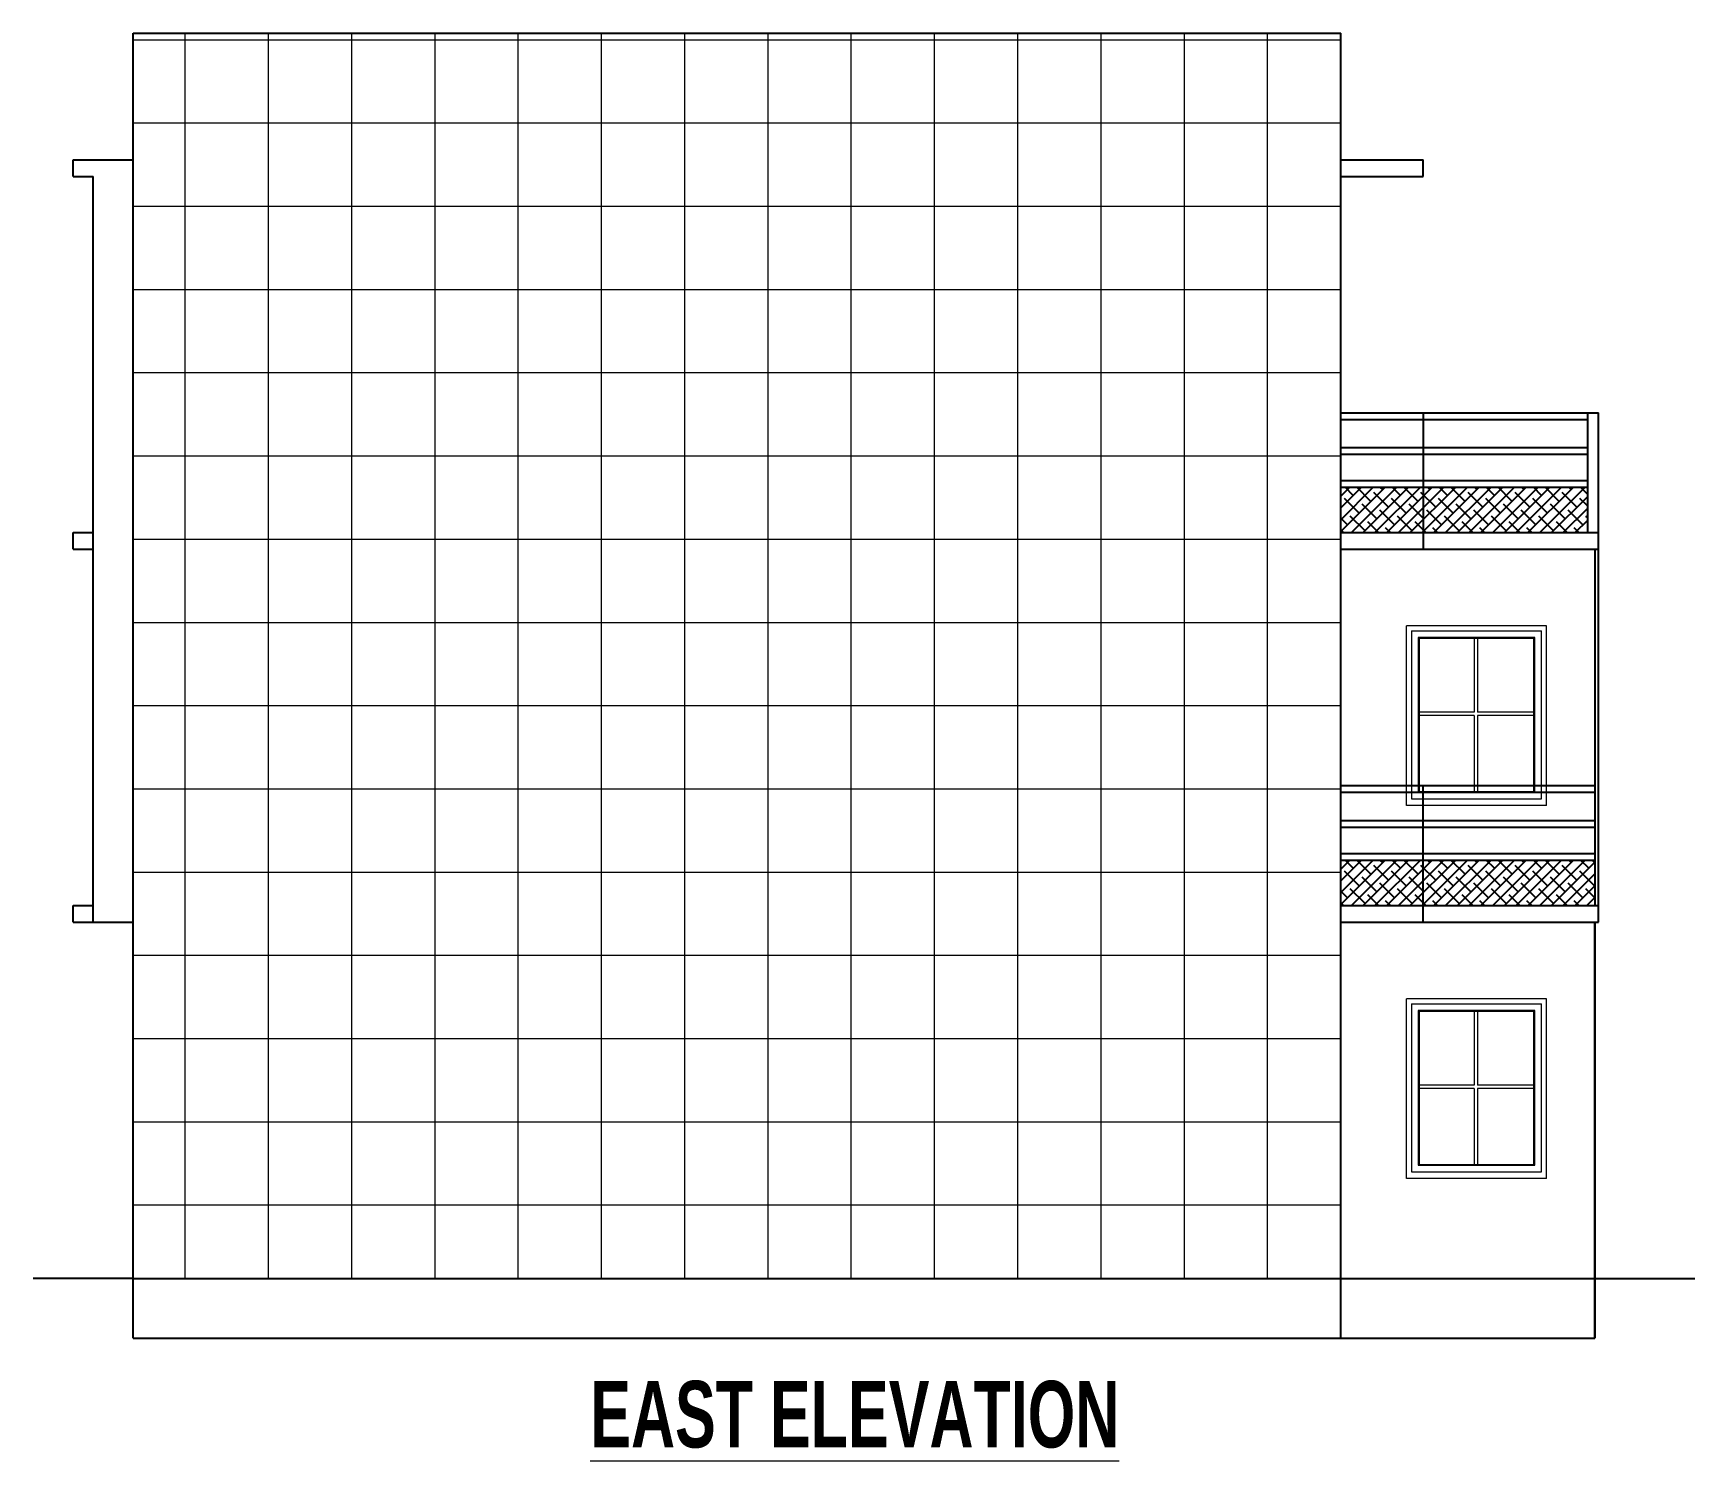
# Model space of a CAD drawing. Header units: inches. Extents: x -10117506 to -5032697, y -6529230 to -3254494.
# Drawn here: x -5047247 to -5046748.1, y -3258759 to -3258330.2 of the extents above; entities that cross this region are included whole.
import ezdxf

# ---------------------------------------------------------------- set-up
doc = ezdxf.new("R2010")
doc.units = ezdxf.units.IN
doc.header["$LTSCALE"] = 2
doc.header["$MEASUREMENT"] = 0
doc.linetypes.add('ACAD_ISO02W100', pattern=[15, 12, -3])
doc.layers.get('0').update_dxf_attribs({"linetype": 'CONTINUOUS'})
for name, color, linetype, lineweight in [('HATCH', 60, 'ACAD_ISO02W100', 13), ('Text-100.w', 254, 'CONTINUOUS', 9), ('window', 4, 'CONTINUOUS', 13)]:
    doc.layers.add(name, color=color, linetype=linetype, lineweight=lineweight)
doc.styles.add('Arial', font='arial.ttf', dxfattribs={"width": 0.8, "height": 12})

msp = doc.modelspace()

# ---------------------------------------------------------------- hatches: boundary and pattern name
at = {"ltscale": 0.5}
h = msp.add_hatch(dxfattribs=at)
h.set_pattern_fill('ANSI38', color=256, scale=20, style=0)
h.set_pattern_definition([(45, (7548.6511, 6129.8654), (-1.767766953, 1.767766953), []), (135, (7548.6511, 6129.8654), (-5.3033008589, 1.767766953), [6.25, -3.75])])
h.paths.add_polyline_path([(-5046829.65, -3258466.53), (-5046854.38, -3258466.53), (-5046854.38, -3258480.17), (-5046829.65, -3258480.17)])
h.paths.add_polyline_path([(-5046780.22, -3258480.17), (-5046780.22, -3258466.53), (-5046829.65, -3258466.53), (-5046829.65, -3258480.17)])
h = msp.add_hatch(dxfattribs=at)
h.set_pattern_fill('ANSI38', color=256, scale=20, style=0)
h.set_pattern_definition([(45, (7548.6511, 6017.8654), (-1.767766953, 1.767766953), []), (135, (7548.6511, 6017.8654), (-5.3033008589, 1.767766953), [6.25, -3.75])])
h.paths.add_polyline_path([(-5046854.38, -3258578.53), (-5046854.38, -3258592.17), (-5046829.65, -3258592.17), (-5046829.65, -3258578.53)])
h.paths.add_polyline_path([(-5046829.65, -3258578.53), (-5046829.65, -3258592.17), (-5046778.07, -3258592.17), (-5046778.07, -3258578.53)])
at = {"layer": 'HATCH'}
h = msp.add_hatch(dxfattribs=at)
h.set_pattern_fill('ANSI37', color=256, scale=200, angle=45)
h.set_pattern_definition([(90, (7548.65, 6017.865), (-25, 5e-15), []), (180, (7548.65, 6017.865), (-5e-15, -25), [])])
h.paths.add_polyline_path([(-5046854.38, -3258704.17), (-5046854.38, -3258592.17), (-5046854.38, -3258480.17), (-5046854.38, -3258442.17), (-5046854.38, -3258368.17), (-5046854.38, -3258330.17), (-5047216.98, -3258330.17), (-5047216.98, -3258704.17)])

# ---------------------------------------------------------------- linework, layer by layer
at = {"ltscale": 0.5}
for p, q in [((-5047216.98, -3258330.17), (-5046854.38, -3258330.17)), ((-5047216.98, -3258368.17), (-5047216.98, -3258330.17)), ((-5047216.98, -3258722.17), (-5047216.98, -3258330.17)), ((-5046854.38, -3258368.17), (-5046854.38, -3258330.17)), ((-5047234.98, -3258368.17), (-5047216.98, -3258368.17)), ((-5047234.98, -3258373.17), (-5047234.98, -3258368.17)), ((-5046854.38, -3258368.17), (-5046829.65, -3258368.17)), ((-5046854.38, -3258480.17), (-5046854.38, -3258368.17)), ((-5046829.65, -3258373.17), (-5046829.65, -3258368.17)), ((-5047234.98, -3258373.17), (-5047228.98, -3258373.17)), ((-5047228.98, -3258480.17), (-5047228.98, -3258373.17)), ((-5046854.38, -3258373.17), (-5046829.65, -3258373.17)), ((-5046854.38, -3258480.17), (-5046854.38, -3258442.17)), ((-5046854.38, -3258444.17), (-5046776.96, -3258444.17)), ((-5046829.65, -3258444.17), (-5046829.65, -3258485.17)), ((-5046780.22, -3258480.17), (-5046780.22, -3258444.17)), ((-5046776.96, -3258480.17), (-5046776.96, -3258444.17)), ((-5046854.38, -3258446.17), (-5046780.22, -3258446.17)), ((-5046854.38, -3258454.62), (-5046780.22, -3258454.62)), ((-5046854.38, -3258456.62), (-5046780.22, -3258456.62)), ((-5046854.38, -3258464.53), (-5046780.22, -3258464.53)), ((-5046854.38, -3258466.53), (-5046780.22, -3258466.53)), ((-5047234.98, -3258480.17), (-5047228.98, -3258480.17)), ((-5047234.98, -3258485.17), (-5047234.98, -3258480.17)), ((-5047228.98, -3258597.17), (-5047228.98, -3258480.17)), ((-5046854.38, -3258480.17), (-5046776.96, -3258480.17)), ((-5046854.38, -3258592.17), (-5046854.38, -3258480.17)), ((-5046776.96, -3258485.17), (-5046776.96, -3258480.17)), ((-5047234.98, -3258485.17), (-5047228.98, -3258485.17)), ((-5046854.38, -3258485.17), (-5046776.96, -3258485.17)), ((-5046778.07, -3258485.17), (-5046778.07, -3258592.17)), ((-5046776.96, -3258592.17), (-5046776.96, -3258485.17)), ((-5046854.38, -3258556.17), (-5046778.07, -3258556.17)), ((-5046854.38, -3258558.17), (-5046778.07, -3258558.17)), ((-5046829.65, -3258597.17), (-5046829.65, -3258556.17)), ((-5046854.38, -3258566.62), (-5046778.07, -3258566.62)), ((-5046854.38, -3258568.62), (-5046778.07, -3258568.62)), ((-5046854.38, -3258576.53), (-5046778.07, -3258576.53)), ((-5046854.38, -3258578.53), (-5046778.07, -3258578.53)), ((-5047234.98, -3258592.17), (-5047228.98, -3258592.17)), ((-5047234.98, -3258597.17), (-5047234.98, -3258592.17)), ((-5046854.38, -3258592.17), (-5046776.96, -3258592.17)), ((-5046854.38, -3258704.17), (-5046854.38, -3258592.17)), ((-5046776.96, -3258597.17), (-5046776.96, -3258592.17)), ((-5047234.98, -3258597.17), (-5047216.98, -3258597.17)), ((-5047216.98, -3258704.17), (-5047216.98, -3258597.17)), ((-5046854.38, -3258597.17), (-5046776.96, -3258597.17)), ((-5046778.07, -3258704.17), (-5046778.07, -3258597.17)), ((-5046778.07, -3258597.17), (-5046778.07, -3258722.17)), ((-5047216.98, -3258704.17), (-5047246.98, -3258704.17)), ((-5047216.98, -3258704.17), (-5046778.07, -3258704.17)), ((-5047216.98, -3258722.17), (-5047216.98, -3258704.17)), ((-5046854.38, -3258722.17), (-5046854.38, -3258704.17)), ((-5046778.07, -3258704.17), (-5046748.07, -3258704.17)), ((-5046778.07, -3258722.17), (-5046778.07, -3258704.17)), ((-5047216.98, -3258722.17), (-5046778.07, -3258722.17))]:
    msp.add_line(p, q, dxfattribs=at)
at = {"layer": 'window'}
for p, q in [((-5046834.61, -3258562.17), (-5046834.61, -3258508.17)), ((-5046792.61, -3258508.17), (-5046834.61, -3258508.17)), ((-5046833.11, -3258509.67), (-5046794.1, -3258509.67)), ((-5046833.11, -3258509.67), (-5046833.11, -3258560.17)), ((-5046794.1, -3258560.17), (-5046794.1, -3258509.67)), ((-5046792.61, -3258562.17), (-5046792.61, -3258508.17)), ((-5046796.1, -3258511.67), (-5046831.11, -3258511.67)), ((-5046831.11, -3258511.67), (-5046831.11, -3258558.17)), ((-5046830.86, -3258511.92), (-5046831.11, -3258511.67)), ((-5046830.86, -3258511.92), (-5046830.86, -3258557.92)), ((-5046830.86, -3258511.92), (-5046796.35, -3258511.92)), ((-5046814.35, -3258511.92), (-5046814.35, -3258534.12)), ((-5046813.35, -3258511.92), (-5046813.35, -3258534.12)), ((-5046796.35, -3258511.92), (-5046796.1, -3258511.67)), ((-5046796.35, -3258557.92), (-5046796.35, -3258511.92)), ((-5046796.1, -3258558.17), (-5046796.1, -3258511.67)), ((-5046814.35, -3258534.12), (-5046830.86, -3258534.12)), ((-5046814.35, -3258535.12), (-5046830.86, -3258535.12)), ((-5046814.35, -3258535.12), (-5046814.35, -3258557.92)), ((-5046796.35, -3258534.12), (-5046813.35, -3258534.12)), ((-5046813.35, -3258535.12), (-5046813.35, -3258557.92)), ((-5046796.35, -3258535.12), (-5046813.35, -3258535.12)), ((-5046833.11, -3258560.17), (-5046794.1, -3258560.17)), ((-5046830.86, -3258557.92), (-5046831.11, -3258558.17)), ((-5046831.11, -3258558.17), (-5046796.1, -3258558.17)), ((-5046830.86, -3258557.92), (-5046796.35, -3258557.92)), ((-5046796.1, -3258558.17), (-5046796.35, -3258557.92)), ((-5046792.61, -3258562.17), (-5046834.61, -3258562.17)), ((-5046834.61, -3258674.17), (-5046834.61, -3258620.17)), ((-5046792.61, -3258620.17), (-5046834.61, -3258620.17)), ((-5046792.61, -3258674.17), (-5046792.61, -3258620.17)), ((-5046833.11, -3258621.67), (-5046794.1, -3258621.67)), ((-5046833.11, -3258621.67), (-5046833.11, -3258672.17)), ((-5046796.1, -3258623.67), (-5046831.11, -3258623.67)), ((-5046831.11, -3258623.67), (-5046831.11, -3258670.17)), ((-5046830.86, -3258623.92), (-5046831.11, -3258623.67)), ((-5046830.86, -3258623.92), (-5046830.86, -3258669.92)), ((-5046830.86, -3258623.92), (-5046796.35, -3258623.92)), ((-5046814.35, -3258623.92), (-5046814.35, -3258646.12)), ((-5046813.35, -3258623.92), (-5046813.35, -3258646.12)), ((-5046796.35, -3258623.92), (-5046796.1, -3258623.67)), ((-5046796.35, -3258669.92), (-5046796.35, -3258623.92)), ((-5046796.1, -3258670.17), (-5046796.1, -3258623.67)), ((-5046794.1, -3258672.17), (-5046794.1, -3258621.67)), ((-5046814.35, -3258646.12), (-5046830.86, -3258646.12)), ((-5046814.35, -3258647.12), (-5046830.86, -3258647.12)), ((-5046814.35, -3258647.12), (-5046814.35, -3258669.92)), ((-5046796.35, -3258646.12), (-5046813.35, -3258646.12)), ((-5046813.35, -3258647.12), (-5046813.35, -3258669.92)), ((-5046796.35, -3258647.12), (-5046813.35, -3258647.12)), ((-5046830.86, -3258669.92), (-5046831.11, -3258670.17)), ((-5046831.11, -3258670.17), (-5046796.1, -3258670.17)), ((-5046830.86, -3258669.92), (-5046796.35, -3258669.92)), ((-5046796.1, -3258670.17), (-5046796.35, -3258669.92)), ((-5046792.61, -3258674.17), (-5046834.61, -3258674.17)), ((-5046833.11, -3258672.17), (-5046794.1, -3258672.17))]:
    msp.add_line(p, q, dxfattribs=at)

# ---------------------------------------------------------------- texts
at = {"layer": 'Text-100.w', "insert": (-5047002.83, -3258734.96), "char_height": 20, "width": 569.1024, "attachment_point": 2, "style": 'Arial'}
msp.add_mtext('\\A1;{\\fArial Narrow|b1|i0|c0|p34;\\L EAST ELEVATION}', dxfattribs=at)

doc.saveas('drawing.dxf')
